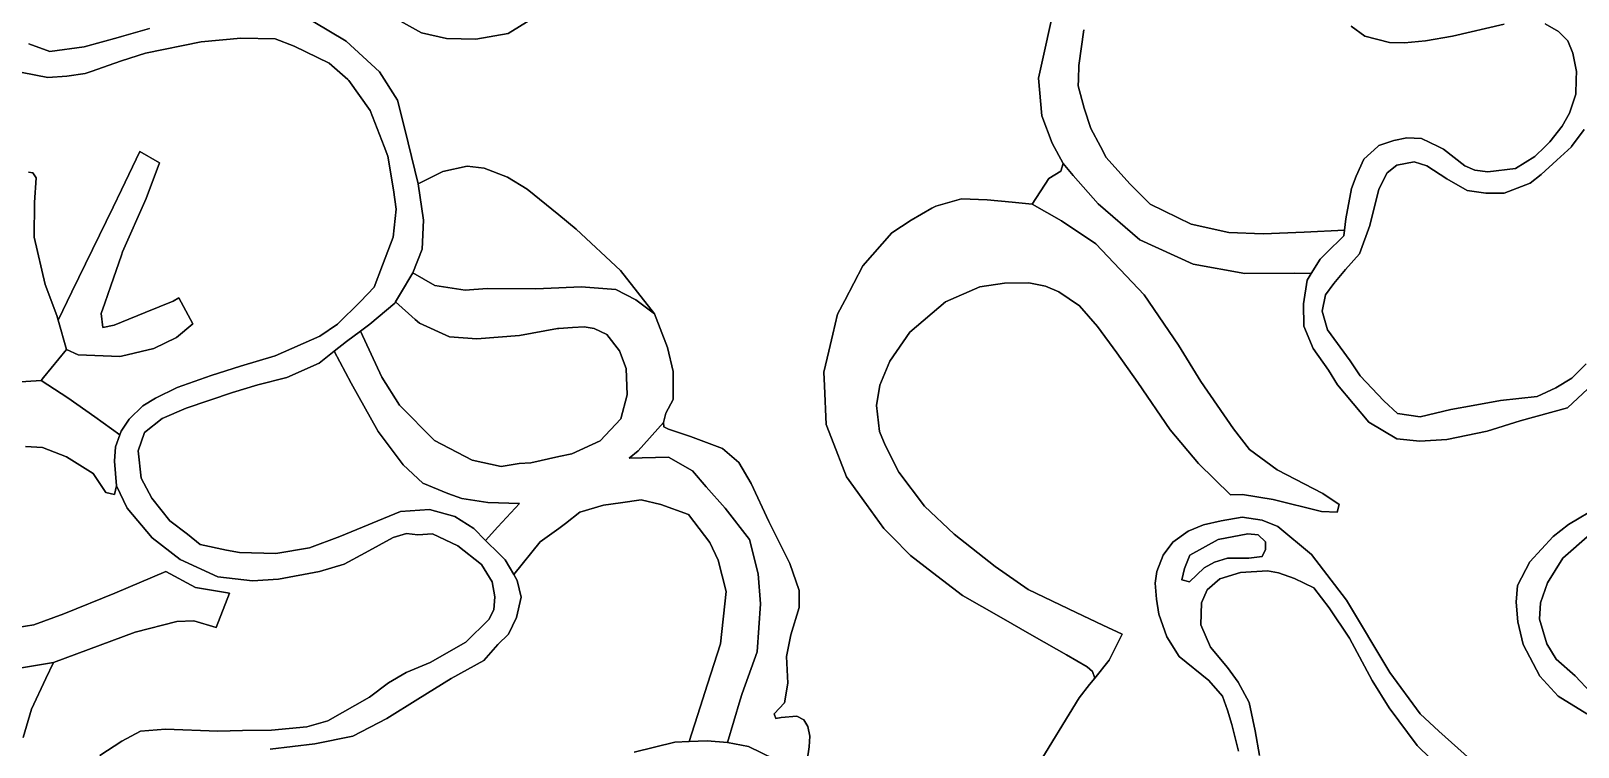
# Model space of a CAD drawing. Header units: inches. Extents: x 288635 to 1232953, y 676945 to 1655780.
# Drawn here: x 509726 to 531902, y 1145909 to 1156167 of the extents above; entities that cross this region are included whole.
import ezdxf

# ---------------------------------------------------------------- set-up
doc = ezdxf.new("R2010")
doc.units = ezdxf.units.IN
doc.header["$MEASUREMENT"] = 0

msp = doc.modelspace()

# ---------------------------------------------------------------- linework, layer by layer
at = {"color": 1}
for points in [[(513771.5727, 1156301.547), (514244.65, 1156020.511), (514721.5346, 1155580.1855), (514980.6152, 1155173.7847), (515084.7436, 1154760.4263), (515275.2557, 1153974.9023), (515351.4559, 1153456.7413), (515336.2159, 1153040.1805), (515199.0556, 1152699.8198), (515023.8859, 1152407.8703), (514950.8234, 1152286.0995), (514939.9751, 1152268.0189), (514584.3744, 1151968.2983), (514448.5148, 1151867.4329), (514448.5125, 1151867.4312), (514249.0937, 1151719.3778), (514073.5181, 1151580.2855), (513857.9329, 1151409.4972), (513395.652, 1151201.2168), (512979.0912, 1151099.6166), (512613.3304, 1150987.8564), (511952.9291, 1150764.3359), (511607.4884, 1150617.0156), (511353.4879, 1150413.8152), (511262.0477, 1150149.6547), (511307.7678, 1149758.4939), (511460.1681, 1149474.0133), (511719.2486, 1149148.8927), (511968.1691, 1148955.8523), (512151.0495, 1148808.532), (512530.0387, 1148729.3998), (512714.9306, 1148696.7718), (513238.1717, 1148681.5317), (513720.7726, 1148762.8119), (514152.5735, 1148925.3722), (515021.2552, 1149280.9729), (515437.8161, 1149311.453), (515803.5768, 1149209.8528), (516072.8173, 1149037.1325), (516242.4501, 1148869.4057), (516437.9891, 1148676.0637), (516524.9382, 1148590.0916), (516648.786, 1148378.8219), (516697.6586, 1148295.451), (516753.5387, 1148056.6905), (516687.4986, 1147762.0499), (516570.6583, 1147523.2894), (516418.258, 1147375.9691), (516220.1376, 1147147.3687), (515747.6967, 1146888.2882), (515270.1757, 1146593.6476), (514828.2149, 1146319.327), (514340.5339, 1146065.3265), (513796.9728, 1145953.5663), (513156.8915, 1145877.3661)], [(520851.71, 1145717.837), (520882.1901, 1145910.8774), (520892.3501, 1146063.2777), (520861.87, 1146200.438), (520805.9899, 1146296.9582), (520704.3897, 1146352.8383), (520480.8693, 1146332.5182), (520404.6691, 1146317.2782), (520379.2691, 1146383.3183), (520526.5894, 1146540.7986), (520577.3895, 1146825.2792), (520557.0694, 1147206.28), (520618.0295, 1147516.1606), (520739.9498, 1147907.3214), (520739.9498, 1148151.1619), (520602.7895, 1148537.2426), (520303.0689, 1149141.7638), (520049.0684, 1149685.3249), (519871.268, 1149985.0455), (519637.5876, 1150183.1659), (519180.3867, 1150355.8863), (518865.426, 1150462.5665), (518799.3859, 1150498.1266), (518794.3059, 1150559.0867), (518824.7859, 1150691.1669), (518931.4662, 1150889.2873), (518931.4662, 1151290.6081), (518848.0693, 1151631.3922), (518663.919, 1152113.9931), (518177.0847, 1152734.1777), (517542.0834, 1153326.8455), (517292.0238, 1153530.5114), (516839.8959, 1153898.7557), (516557.8314, 1154072.972), (516224.4557, 1154199.9723), (515981.0386, 1154231.7224), (515631.7879, 1154152.3472), (515275.2557, 1153974.9023), (515084.7436, 1154760.4263), (514980.6152, 1155173.7847), (514721.5346, 1155580.1855), (514244.65, 1156020.511), (513771.5727, 1156301.547)], [(516992.2992, 1156392.9872), (516565.5783, 1156128.8266), (516103.2974, 1156047.5465), (515681.6566, 1156057.7065), (515326.0558, 1156138.9867), (514853.6149, 1156403.1472)], [(514853.6149, 1156403.1472), (515326.0558, 1156138.9867), (515681.6566, 1156057.7065), (516103.2974, 1156047.5465), (516565.5783, 1156128.8266), (516992.2992, 1156392.9872)], [(524379.1431, 1156442.6996), (524264.073, 1155921.1047), (524169.5916, 1155492.8349), (524215.3117, 1154949.2738), (524362.632, 1154558.113), (524520.1123, 1154268.5524), (524489.6323, 1154156.7922), (524316.9119, 1154055.192), (524078.1515, 1153684.3513), (523790.2623, 1153716.0455), (523433.2837, 1153748.3162), (523062.1494, 1153760.5514), (522696.3887, 1153658.9512), (522639.2987, 1153626.3283), (522340.788, 1153455.7508), (522066.4674, 1153272.8704), (521649.9066, 1152800.4295), (521521.1392, 1152553.7764), (521392.8161, 1152307.9745), (521289.2259, 1152109.5481), (521221.1436, 1151825.5456), (521161.6774, 1151577.4848), (521090.4705, 1151280.4481), (521099.8246, 1151082.6766), (521126.0306, 1150528.6066), (521201.4747, 1150334.0402), (521415.5911, 1149781.8451), (521702.8801, 1149382.3766), (521948.9922, 1149040.1636), (522061.7977, 1148927.3581), (522335.073, 1148654.0829), (522649.9912, 1148410.3448), (523076.7545, 1148080.0417), (523630.6982, 1147763.7272), (524075.0047, 1147510.0181), (524427.6421, 1147308.6541), (524568.5467, 1147228.1944), (524864.918, 1147058.9597), (524941.1182, 1146992.9195), (524976.6783, 1146896.3994), (524900.4781, 1146804.9592), (524753.1578, 1146611.9188), (524123.2365, 1145590.8367)], [(524818.4884, 1156183.9913), (524747.3682, 1155670.9103), (524740.3484, 1155470.8463), (524737.2082, 1155381.3497), (524823.5684, 1155061.3091), (524920.0886, 1154771.7485), (525056.752, 1154511.1346), (525138.529, 1154355.1877), (525478.8897, 1153979.2669), (525768.4503, 1153684.6263), (526357.7315, 1153400.1458), (526896.2125, 1153278.2255), (526896.2125, 1153278.2255), (527388.9735, 1153262.9855), (527978.2547, 1153283.3055), (528553.0811, 1153311.2536), (528542.5525, 1153230.5346), (528289.2232, 1152982.497), (528203.8852, 1152897.159), (528077.9545, 1152692.0719), (527836.0144, 1152699.1044), (527124.813, 1152694.0243), (526383.1315, 1152826.1046), (525621.13, 1153176.6253), (525021.6888, 1153689.7063), (524666.0881, 1154096.1072), (524520.1123, 1154268.5524), (524362.632, 1154558.113), (524215.3117, 1154949.2738), (524169.5916, 1155492.8349), (524264.073, 1155921.1047), (524379.1431, 1156442.6996)], [(531429.487, 1156271.34), (531620.4037, 1156159.5838), (531757.5639, 1156027.5036), (531828.6841, 1155849.7032), (531879.4842, 1155585.5427), (531875.8999, 1155470.8463), (531869.3242, 1155260.422), (531777.884, 1154991.1815), (531676.2838, 1154803.2211), (531498.4834, 1154579.7007), (531428.2848, 1154511.1346), (531280.043, 1154366.3402), (531005.7224, 1154198.6999), (530609.4817, 1154147.8998), (530421.5213, 1154173.2998), (530279.281, 1154234.26), (529974.4804, 1154473.0204), (529895.7111, 1154511.1346), (529659.5198, 1154625.4207), (529446.1593, 1154635.5808), (529263.279, 1154600.0207), (529044.8385, 1154523.8205), (529030.8172, 1154511.1346), (528831.4781, 1154330.7802), (528719.7179, 1154086.9397), (528653.6777, 1153909.1393), (528574.3026, 1153473.9518), (528553.0811, 1153311.2536), (527978.2547, 1153283.3055), (527388.9735, 1153262.9855), (526896.2125, 1153278.2255), (526357.7315, 1153400.1458), (525768.4503, 1153684.6263), (525478.8897, 1153979.2669), (525138.529, 1154355.1877), (525056.752, 1154511.1346), (524920.0886, 1154771.7485), (524823.5684, 1155061.3091), (524737.2082, 1155381.3497), (524740.3484, 1155470.8463), (524747.3682, 1155670.9103), (524818.4884, 1156183.9913)], [(532043.7379, 1151039.3569), (531749.0973, 1150770.1164), (531073.4559, 1150582.156), (530601.015, 1150434.8357), (530021.8938, 1150312.9155), (529632.638, 1150288.3621), (529304.554, 1150325.4038), (528902.3866, 1150563.5293), (528452.594, 1151097.9887), (528325.5938, 1151309.6558), (528103.3433, 1151616.5731), (527971.0514, 1151939.3654), (527965.7597, 1152256.866), (528018.6765, 1152595.5334), (528077.9545, 1152692.0719), (528203.8852, 1152897.159), (528289.2232, 1152982.497), (528542.5525, 1153230.5346), (528553.0811, 1153311.2536), (528574.3026, 1153473.9518), (528653.6777, 1153909.1393), (528719.7179, 1154086.9397), (528831.4781, 1154330.7802), (529030.8172, 1154511.1346), (529044.8385, 1154523.8205), (529263.279, 1154600.0207), (529446.1593, 1154635.5808), (529659.5198, 1154625.4207), (529895.7111, 1154511.1346), (529974.4804, 1154473.0204), (530279.281, 1154234.26), (530421.5213, 1154173.2998), (530609.4817, 1154147.8998), (531005.7224, 1154198.6999), (531280.043, 1154366.3402), (531428.2848, 1154511.1346), (531498.4834, 1154579.7007), (531676.2838, 1154803.2211), (531777.884, 1154991.1815), (531869.3242, 1155260.422), (531875.8999, 1155470.8463), (531879.4842, 1155585.5427), (531828.6841, 1155849.7032), (531757.5639, 1156027.5036), (531620.4037, 1156159.5838), (531429.487, 1156271.34)], [(530843.1621, 1156266.264), (530101.4806, 1156093.5437), (529715.3999, 1156027.5036), (529415.6793, 1155997.0235), (529197.2388, 1156002.1035), (528846.7181, 1156093.5437), (528648.5977, 1156235.784)], [(528648.5977, 1156235.784), (528846.7181, 1156093.5437), (529197.2388, 1156002.1035), (529415.6793, 1155997.0235), (529715.3999, 1156027.5036), (530101.4806, 1156093.5437), (530843.1621, 1156266.264)], [(510713.4066, 1145785.926), (511028.3673, 1145994.2064), (511297.6078, 1146136.4467), (511653.2085, 1146166.9267), (512405.05, 1146136.4467), (512760.6507, 1146146.6067), (513172.1315, 1146151.6867), (513680.1326, 1146197.4068), (513979.8532, 1146283.7669), (514579.2944, 1146624.1276), (514853.6149, 1146827.328), (515102.5354, 1146974.6483), (515447.9761, 1147121.9686), (515961.0571, 1147411.5292), (516291.2578, 1147736.6499), (516362.3779, 1147873.8101), (516377.6179, 1148061.7705), (516336.9779, 1148275.1309), (516184.5776, 1148524.0514), (515844.2169, 1148793.292), (515483.5362, 1148960.9323), (515270.1757, 1148950.7723), (515107.6154, 1148966.0123), (514919.655, 1148910.1322), (514518.3342, 1148691.6918), (514213.5336, 1148529.1314), (513863.0129, 1148422.4512), (513273.7317, 1148315.771), (512902.891, 1148290.371), (512405.05, 1148346.2511), (511866.5689, 1148595.1716), (511465.2481, 1148905.0522), (511104.5674, 1149331.773), (510952.1671, 1149651.8137), (510923.2362, 1150001.8297), (510936.9271, 1150210.6148), (510998.8907, 1150381.0147), (511018.2072, 1150434.1352), (511135.0475, 1150606.8556), (511328.0879, 1150794.816), (511510.9682, 1150906.5762), (511820.8488, 1151058.9765), (512308.5298, 1151231.6968), (512730.1707, 1151363.7771), (513228.0117, 1151511.0974), (513868.0929, 1151795.578), (514122.0934, 1151968.2983), (514452.2941, 1152293.419), (514645.3345, 1152496.6194), (514767.2547, 1152811.58), (514919.655, 1153212.9008), (514960.2951, 1153614.2216), (514921.2847, 1153891.6288), (514843.4549, 1154371.1431), (514789.1946, 1154511.1346), (514589.4544, 1155026.4644), (514284.6538, 1155458.2653), (514270.2755, 1155470.8463), (514000.1732, 1155707.1858), (513497.2522, 1155951.0263), (513228.0117, 1156052.6265), (512735.2507, 1156062.7865), (512166.2895, 1156011.9864), (511368.7279, 1155849.4261), (511023.4429, 1155738.2999), (510926.767, 1155707.1858), (510591.4864, 1155585.2656), (510505.1262, 1155559.8655), (510240.9657, 1155519.2254), (509966.6451, 1155498.9054), (509600.8844, 1155570.0255)], [(509600.8844, 1155570.0255), (509966.6451, 1155498.9054), (510240.9657, 1155519.2254), (510505.1262, 1155559.8655), (510591.4864, 1155585.2656), (510926.767, 1155707.1858), (511023.4429, 1155738.2999), (511368.7279, 1155849.4261), (512166.2895, 1156011.9864), (512735.2507, 1156062.7865), (513228.0117, 1156052.6265), (513497.2522, 1155951.0263), (514000.1732, 1155707.1858), (514270.2755, 1155470.8463), (514284.6538, 1155458.2653), (514589.4544, 1155026.4644), (514789.1946, 1154511.1346), (514843.4549, 1154371.1431), (514921.2847, 1153891.6288), (514960.2951, 1153614.2216), (514919.655, 1153212.9008), (514767.2547, 1152811.58), (514645.3345, 1152496.6194), (514452.2941, 1152293.419), (514122.0934, 1151968.2983), (513868.0929, 1151795.578), (513228.0117, 1151511.0974), (512730.1707, 1151363.7771), (512308.5298, 1151231.6968), (511820.8488, 1151058.9765), (511510.9682, 1150906.5762), (511328.0879, 1150794.816), (511135.0475, 1150606.8556), (511018.2072, 1150434.1352), (510998.8907, 1150381.0147), (510643.1104, 1150638.5442), (510255.7596, 1150911.5947), (509872.5403, 1151160.4627), (509906.2338, 1151201.1757), (510238.301, 1151602.4236), (510404.5458, 1151528.7078), (510998.907, 1151503.3077), (511023.4429, 1151509.1861), (511486.588, 1151620.1479), (511811.7086, 1151777.6283), (512045.3891, 1151970.6686), (511847.2687, 1152341.5094), (511765.9885, 1152295.7893), (511364.6677, 1152133.229), (511023.4429, 1151993.637), (510917.6268, 1151950.3486), (510755.0665, 1151919.8685), (510734.7465, 1152117.9889), (510785.5466, 1152265.3092), (510871.9068, 1152514.2297), (511023.4429, 1152955.0621), (511039.5471, 1153001.9107), (511379.9078, 1153768.9922), (511567.8681, 1154276.9933), (511288.4676, 1154439.5536), (511023.4429, 1153893.3213), (510902.6971, 1153644.4567), (510314.4908, 1152432.127), (510115.7661, 1152022.5432), (510096.0607, 1152090.1045), (509928.4204, 1152537.1454), (509770.9401, 1153212.7868), (509776.0201, 1153710.6278), (509801.4201, 1154061.1485), (509755.7, 1154132.2686), (509689.6599, 1154142.4286)], [(509697.4046, 1155981.5063), (509997.1252, 1155874.8261), (510489.8862, 1155940.8663), (510977.5671, 1156072.9465), (511023.4429, 1156085.9794), (511424.608, 1156199.9468)], [(511424.608, 1156199.9468), (511023.4429, 1156085.9794), (510977.5671, 1156072.9465), (510489.8862, 1155940.8663), (509997.1252, 1155874.8261), (509697.4046, 1155981.5063)], [(531991.2444, 1154757.501), (531810.2405, 1154511.1346), (531808.364, 1154508.5805), (531600.0836, 1154315.5401), (531371.4832, 1154112.3397), (531214.0029, 1153985.3395), (530843.1621, 1153843.0992), (530579.0016, 1153843.0992), (530314.8411, 1153883.7393), (530020.2005, 1154046.2996), (529735.7199, 1154234.26), (529552.8395, 1154290.1401), (529303.919, 1154244.42), (529166.7588, 1154132.6598), (529044.8385, 1153898.9793), (528918.2616, 1153378.7016), (528770.0946, 1152976.5341), (528569.0109, 1152748.992), (528399.6772, 1152547.9083), (528283.2603, 1152389.1579), (528235.6352, 1152151.0325), (528309.7187, 1151886.4486), (528637.8027, 1151441.9477), (528780.678, 1151224.9889), (529119.3453, 1150870.4466), (529315.1374, 1150685.2379), (529637.9297, 1150637.6128), (530077.7739, 1150744.7163), (530397.8146, 1150800.5964), (530788.9753, 1150871.7166), (531317.2964, 1150932.6767), (531581.4569, 1151054.5969), (531815.1374, 1151191.7572), (532018.3378, 1151400.0376)], [(532018.3378, 1151400.0376), (531815.1374, 1151191.7572), (531581.4569, 1151054.5969), (531317.2964, 1150932.6767), (530788.9753, 1150871.7166), (530397.8146, 1150800.5964), (530077.7739, 1150744.7163), (529637.9297, 1150637.6128), (529315.1374, 1150685.2379), (529119.3453, 1150870.4466), (528780.678, 1151224.9889), (528637.8027, 1151441.9477), (528309.7187, 1151886.4486), (528235.6352, 1152151.0325), (528283.2603, 1152389.1579), (528399.6772, 1152547.9083), (528569.0109, 1152748.992), (528770.0946, 1152976.5341), (528918.2616, 1153378.7016), (529044.8385, 1153898.9793), (529166.7588, 1154132.6598), (529303.919, 1154244.42), (529552.8395, 1154290.1401), (529735.7199, 1154234.26), (530020.2005, 1154046.2996), (530314.8411, 1153883.7393), (530579.0016, 1153843.0992), (530843.1621, 1153843.0992), (531214.0029, 1153985.3395), (531371.4832, 1154112.3397), (531600.0836, 1154315.5401), (531808.364, 1154508.5805), (531810.2405, 1154511.1346), (531991.2444, 1154757.501)], [(524123.2365, 1145590.8367), (524753.1578, 1146611.9188), (524900.4781, 1146804.9592), (524976.6783, 1146896.3994), (525179.4168, 1147152.9275), (525367.3772, 1147523.7682), (525088.8902, 1147656.1809), (524707.9461, 1147837.309), (524021.1745, 1148163.8495), (523548.7336, 1148494.0502), (522959.4524, 1148956.3311), (522532.7315, 1149357.6519), (522166.9708, 1149845.3329), (521968.8504, 1150231.4136), (521887.5703, 1150429.534), (521846.9302, 1150800.3748), (521892.6503, 1151095.0154), (522034.8906, 1151435.376), (522324.4511, 1151851.9369), (522837.5322, 1152288.8177), (523325.2131, 1152502.1782), (523680.8138, 1152552.9783), (524031.3345, 1152558.0583), (524270.095, 1152512.3382), (524458.0554, 1152431.058), (524757.776, 1152227.8576), (525011.7765, 1151933.217), (525291.1771, 1151557.2963), (525590.8977, 1151130.5754), (526053.1786, 1150454.9341), (526459.5794, 1149972.3331), (526921.8603, 1149520.2122), (527094.5807, 1149525.2922), (527531.4615, 1149454.1721), (528222.3429, 1149281.4517), (528450.9434, 1149271.2917), (528476.3434, 1149383.0519), (528242.663, 1149540.5322), (527587.3417, 1149880.8929), (527191.1009, 1150170.4535), (526962.5004, 1150465.0941), (526495.1395, 1151145.8155), (526175.0988, 1151663.9765), (525682.3378, 1152385.3379), (524991.4565, 1153116.8594), (524498.6955, 1153447.0601), (524078.1515, 1153684.3513), (524316.9119, 1154055.192), (524489.6323, 1154156.7922), (524520.1123, 1154268.5524), (524666.0881, 1154096.1072), (525021.6888, 1153689.7063), (525621.13, 1153176.6253), (526383.1315, 1152826.1046), (526383.1315, 1152826.1046), (527124.813, 1152694.0243), (527836.0144, 1152699.1044), (528077.9545, 1152692.0719), (528018.6765, 1152595.5334), (527965.7597, 1152256.866), (527971.0514, 1151939.3654), (528103.3433, 1151616.5731), (528325.5938, 1151309.6558), (528452.594, 1151097.9887), (528902.3866, 1150563.5293), (529304.554, 1150325.4038), (529632.638, 1150288.3621), (530021.8938, 1150312.9155), (530601.015, 1150434.8357), (531073.4559, 1150582.156), (531749.0973, 1150770.1164), (532043.7379, 1151039.3569)], [(509689.6599, 1154142.4286), (509755.7, 1154132.2686), (509801.4201, 1154061.1485), (509776.0201, 1153710.6278), (509770.9401, 1153212.7868), (509928.4204, 1152537.1454), (510096.0607, 1152090.1045), (510115.7661, 1152022.5432), (510238.301, 1151602.4236), (509906.2338, 1151201.1757), (509872.5403, 1151160.4627), (509435.6594, 1151129.9826)], [(509435.6594, 1151129.9826), (509872.5403, 1151160.4627), (510255.7596, 1150911.5947), (510643.1104, 1150638.5442), (510998.8907, 1150381.0147), (510998.8907, 1150381.0147), (510936.9271, 1150210.6148), (510923.2362, 1150001.8297), (510952.1671, 1149651.8137), (510922.5109, 1149527.292), (510801.8607, 1149552.692), (510617.7103, 1149825.7426), (510236.7096, 1150067.043), (509893.8089, 1150200.3933), (509646.1584, 1150213.0933)], [(520568.6263, 1145643.6857), (520009.8252, 1145918.0062), (519709.0826, 1145972.9807), (519894.2418, 1146582.4836), (519921.8938, 1146673.5078), (520133.5609, 1147274.6423), (520184.361, 1147960.4437), (520150.4942, 1148392.2445), (520023.494, 1148883.3122), (519676.36, 1149332.0464), (519405.4261, 1149636.847), (519210.6924, 1149865.4475), (518863.5583, 1150060.1812), (518299.3083, 1150047.9064), (518430.2758, 1150151.6919), (518794.3059, 1150559.0867), (518799.3859, 1150498.1266), (518865.426, 1150462.5665), (519180.3867, 1150355.8863), (519637.5876, 1150183.1659), (519637.5876, 1150183.1659), (519871.268, 1149985.0455), (520049.0684, 1149685.3249), (520303.0689, 1149141.7638), (520602.7895, 1148537.2426), (520739.9498, 1148151.1619), (520739.9498, 1147907.3214), (520618.0295, 1147516.1606), (520557.0694, 1147206.28), (520577.3895, 1146825.2792), (520526.5894, 1146540.7986), (520379.2691, 1146383.3183), (520404.6691, 1146317.2782), (520480.8693, 1146332.5182), (520704.3897, 1146352.8383), (520805.9899, 1146296.9582), (520861.87, 1146200.438), (520892.3501, 1146063.2777), (520882.1901, 1145910.8774), (520851.71, 1145717.837)], [(509646.1584, 1150213.0933), (509893.8089, 1150200.3933), (510236.7096, 1150067.043), (510617.7103, 1149825.7426), (510801.8607, 1149552.692), (510801.8607, 1149552.692), (510922.5109, 1149527.292), (510952.1671, 1149651.8137), (511104.5674, 1149331.773), (511465.2481, 1148905.0522), (511866.5689, 1148595.1716), (512405.05, 1148346.2511), (512902.891, 1148290.371), (513273.7317, 1148315.771), (513863.0129, 1148422.4512), (514213.5336, 1148529.1314), (514518.3342, 1148691.6918), (514919.655, 1148910.1322), (515107.6154, 1148966.0123), (515270.1757, 1148950.7723), (515483.5362, 1148960.9323), (515844.2169, 1148793.292), (516184.5776, 1148524.0514), (516336.9779, 1148275.1309), (516377.6179, 1148061.7705), (516362.3779, 1147873.8101), (516291.2578, 1147736.6499), (515961.0571, 1147411.5292), (515447.9761, 1147121.9686), (515102.5354, 1146974.6483), (514853.6149, 1146827.328), (514579.2944, 1146624.1276), (513979.8532, 1146283.7669), (513680.1326, 1146197.4068), (513172.1315, 1146151.6867), (512760.6507, 1146146.6067), (512405.05, 1146136.4467), (511653.2085, 1146166.9267), (511297.6078, 1146136.4467), (511028.3673, 1145994.2064), (510713.4066, 1145785.926)], [(513156.8915, 1145877.3661), (513796.9728, 1145953.5663), (514340.5339, 1146065.3265), (514828.2149, 1146319.327), (515270.1757, 1146593.6476), (515747.6967, 1146888.2882), (516220.1376, 1147147.3687), (516418.258, 1147375.9691), (516570.6583, 1147523.2894), (516687.4986, 1147762.0499), (516753.5387, 1148056.6905), (516697.6586, 1148295.451), (516648.786, 1148378.8219), (517026.288, 1148849.4455), (517292.0238, 1149041.0224), (517390.3554, 1149111.9126), (517593.5558, 1149272.7796), (517932.2231, 1149374.3798), (518177.757, 1149408.2466), (518474.0909, 1149450.58), (518753.4914, 1149382.8465), (519151.4256, 1149238.9129), (519456.2262, 1148840.9788), (519574.7598, 1148586.9783), (519693.2933, 1148138.244), (519608.6265, 1147384.7092), (519423.2969, 1146807.3892), (519317.8996, 1146479.0664), (519160.249, 1145987.9692), (518953.1831, 1145978.9663), (518374.0619, 1145836.7261)], [(527035.4828, 1145848.8565), (526938.9626, 1146229.8573), (526876.2024, 1146439.0582), (526806.2474, 1146634.9881), (526608.127, 1146863.5886), (526186.4861, 1147203.9492), (526008.6858, 1147488.4298), (525891.8455, 1147813.5505), (525861.3655, 1148026.9109), (525841.0454, 1148255.5113), (525866.4455, 1148423.1517), (525952.8057, 1148656.8321), (526095.046, 1148844.7925), (526313.4864, 1149002.2728), (526531.9268, 1149093.713), (526785.9273, 1149149.5931), (527085.6479, 1149200.3932), (527375.2085, 1149159.7531), (527598.729, 1149068.313), (528081.3299, 1148666.9922), (528584.2509, 1148011.6709), (529204.0122, 1146975.3488), (529640.893, 1146386.0676), (529905.0536, 1146137.1471), (530362.2545, 1145730.7463)], [(530362.2545, 1145730.7463), (529905.0536, 1146137.1471), (529640.893, 1146386.0676), (529204.0122, 1146975.3488), (528584.2509, 1148011.6709), (528081.3299, 1148666.9922), (527598.729, 1149068.313), (527375.2085, 1149159.7531), (527085.6479, 1149200.3932), (526785.9273, 1149149.5931), (526531.9268, 1149093.713), (526313.4864, 1149002.2728), (526095.046, 1148844.7925), (525952.8057, 1148656.8321), (525866.4455, 1148423.1517), (525841.0454, 1148255.5113), (525861.3655, 1148026.9109), (525891.8455, 1147813.5505), (526008.6858, 1147488.4298), (526186.4861, 1147203.9492), (526608.127, 1146863.5886), (526806.2474, 1146634.9881), (526876.2024, 1146439.0582), (526938.9626, 1146229.8573), (527035.4828, 1145848.8565)], [(532028.4978, 1146386.0676), (531617.017, 1146634.9881), (531352.8565, 1146924.5487), (531114.096, 1147376.6696), (531037.8958, 1147701.7902), (531012.4958, 1147986.2708), (531032.8158, 1148225.0313), (531210.6162, 1148560.3119), (531545.8969, 1148926.0727), (531764.3373, 1149098.793), (532201.2182, 1149352.7935)], [(532201.2182, 1149352.7935), (531764.3373, 1149098.793), (531545.8969, 1148926.0727), (531210.6162, 1148560.3119), (531032.8158, 1148225.0313), (531012.4958, 1147986.2708), (531037.8958, 1147701.7902), (531114.096, 1147376.6696), (531352.8565, 1146924.5487), (531617.017, 1146634.9881), (532028.4978, 1146386.0676)], [(532069.1379, 1148951.4727), (531683.0571, 1148616.1921), (531464.6167, 1148260.5913), (531363.0165, 1147976.1108), (531347.7765, 1147742.4303), (531454.4567, 1147386.8296), (531586.5369, 1147168.3892), (531860.8575, 1146929.6287), (532084.3779, 1146690.8682)], [(532084.3779, 1146690.8682), (531860.8575, 1146929.6287), (531586.5369, 1147168.3892), (531454.4567, 1147386.8296), (531347.7765, 1147742.4303), (531363.0165, 1147976.1108), (531464.6167, 1148260.5913), (531683.0571, 1148616.1921), (532069.1379, 1148951.4727)], [(509411.2079, 1147603.2381), (509766.5889, 1147660.3274), (510198.6095, 1147819.1385), (510928.861, 1148111.2391), (511659.1124, 1148422.3897), (512084.5633, 1148193.7893), (512573.5142, 1148111.2391), (512383.0139, 1147622.2881), (512059.1632, 1147717.5383), (511817.8627, 1147704.8383), (511220.9615, 1147552.438), (510047.9417, 1147121.2196), (509589.5752, 1147041.1874)], [(509616.1409, 1146045.9508), (509734.6744, 1146452.3516), (509937.8748, 1146892.6191), (510047.9417, 1147121.2196), (511220.9615, 1147552.438), (511817.8627, 1147704.8383), (512059.1632, 1147717.5383), (512383.0139, 1147622.2881), (512573.5142, 1148111.2391), (512084.5633, 1148193.7893), (511659.1124, 1148422.3897), (510928.861, 1148111.2391), (510198.6095, 1147819.1385), (509766.5889, 1147660.3274), (509411.2079, 1147603.2381)], [(529971.0937, 1145563.106), (529595.173, 1145928.8667), (529193.8522, 1146472.4278), (528950.0117, 1146863.5886), (528624.891, 1147468.1098), (528335.3304, 1147904.9906), (528116.89, 1148189.4712), (527837.4894, 1148321.5515), (527608.889, 1148402.8316), (527451.4087, 1148433.3117), (527065.3279, 1148407.9116), (526765.6073, 1148316.4715), (526587.8069, 1148158.9911), (526506.5268, 1147976.1108), (526496.3668, 1147661.1502), (526633.527, 1147341.1095), (526877.3675, 1147046.4689), (527029.7678, 1146838.1885), (527187.8831, 1146544.8179), (527274.2433, 1146138.4171), (527335.2034, 1145787.8964)], [(527335.2034, 1145787.8964), (527274.2433, 1146138.4171), (527187.8831, 1146544.8179), (527029.7678, 1146838.1885), (526877.3675, 1147046.4689), (526633.527, 1147341.1095), (526496.3668, 1147661.1502), (526506.5268, 1147976.1108), (526587.8069, 1148158.9911), (526765.6073, 1148316.4715), (527065.3279, 1148407.9116), (527451.4087, 1148433.3117), (527608.889, 1148402.8316), (527837.4894, 1148321.5515), (528116.89, 1148189.4712), (528335.3304, 1147904.9906), (528624.891, 1147468.1098), (528950.0117, 1146863.5886), (529193.8522, 1146472.4278), (529595.173, 1145928.8667), (529971.0937, 1145563.106)], [(509589.5752, 1147041.1874), (510047.9417, 1147121.2196), (509937.8748, 1146892.6191), (509734.6744, 1146452.3516), (509616.1409, 1146045.9508)], [(518374.0619, 1145836.7261), (518953.1831, 1145978.9663), (519160.249, 1145987.9692), (519417.4812, 1145999.1532), (519709.0826, 1145972.9807), (520009.8252, 1145918.0062), (520568.6263, 1145643.6857)]]:
    msp.add_lwpolyline(points, dxfattribs=at)
for points in [[(510734.7465, 1152117.9889), (510755.0665, 1151919.8685), (510917.6268, 1151950.3486), (511023.4429, 1151993.637), (511364.6677, 1152133.229), (511765.9885, 1152295.7893), (511847.2687, 1152341.5094), (512045.3891, 1151970.6686), (511811.7086, 1151777.6283), (511486.588, 1151620.1479), (511023.4429, 1151509.1861), (510998.907, 1151503.3077), (510404.5458, 1151528.7078), (510238.301, 1151602.4236), (510115.7661, 1152022.5432), (510314.4908, 1152432.127), (510902.6971, 1153644.4567), (511023.4429, 1153893.3213), (511288.4676, 1154439.5536), (511567.8681, 1154276.9933), (511379.9078, 1153768.9922), (511039.5471, 1153001.9107), (511023.4429, 1152955.0621), (510871.9068, 1152514.2297), (510785.5466, 1152265.3092), (510734.7465, 1152117.9889)], [(518177.0847, 1152734.1777), (518663.919, 1152113.9931), (518394.7157, 1152315.7763), (518110.2352, 1152463.0966), (517611.971, 1152503.613), (517292.0238, 1152488.6666), (516962.1529, 1152473.2566), (516266.1915, 1152478.3366), (515951.2308, 1152452.9365), (515514.35, 1152518.9767), (515199.0556, 1152699.8198), (515336.2159, 1153040.1805), (515351.4559, 1153456.7413), (515275.2557, 1153974.9023), (515631.7879, 1154152.3472), (515981.0386, 1154231.7224), (516224.4557, 1154199.9723), (516557.8314, 1154072.972), (516839.8959, 1153898.7557), (517292.0238, 1153530.5114), (517542.0834, 1153326.8455), (518177.0847, 1152734.1777)], [(524991.4565, 1153116.8594), (525682.3378, 1152385.3379), (526175.0988, 1151663.9765), (526495.1395, 1151145.8155), (526962.5004, 1150465.0941), (527191.1009, 1150170.4535), (527587.3417, 1149880.8929), (528242.663, 1149540.5322), (528476.3434, 1149383.0519), (528450.9434, 1149271.2917), (528222.3429, 1149281.4517), (527531.4615, 1149454.1721), (527094.5807, 1149525.2922), (526921.8603, 1149520.2122), (526459.5794, 1149972.3331), (526053.1786, 1150454.9341), (525590.8977, 1151130.5754), (525291.1771, 1151557.2963), (525011.7765, 1151933.217), (524757.776, 1152227.8576), (524458.0554, 1152431.058), (524270.095, 1152512.3382), (524031.3345, 1152558.0583), (523680.8138, 1152552.9783), (523325.2131, 1152502.1782), (522837.5322, 1152288.8177), (522324.4511, 1151851.9369), (522034.8906, 1151435.376), (521892.6503, 1151095.0154), (521846.9302, 1150800.3748), (521887.5703, 1150429.534), (521968.8504, 1150231.4136), (522166.9708, 1149845.3329), (522532.7315, 1149357.6519), (522959.4524, 1148956.3311), (523548.7336, 1148494.0502), (524021.1745, 1148163.8495), (524707.9461, 1147837.309), (525088.8902, 1147656.1809), (525367.3772, 1147523.7682), (525179.4168, 1147152.9275), (524976.6783, 1146896.3994), (524941.1182, 1146992.9195), (524864.918, 1147058.9597), (524568.5467, 1147228.1944), (524427.6421, 1147308.6541), (524075.0047, 1147510.0181), (523630.6982, 1147763.7272), (523076.7545, 1148080.0417), (522649.9912, 1148410.3448), (522335.073, 1148654.0829), (522061.7977, 1148927.3581), (521948.9922, 1149040.1636), (521702.8801, 1149382.3766), (521415.5911, 1149781.8451), (521201.4747, 1150334.0402), (521126.0306, 1150528.6066), (521099.8246, 1151082.6766), (521090.4705, 1151280.4481), (521161.6774, 1151577.4848), (521221.1436, 1151825.5456), (521289.2259, 1152109.5481), (521392.8161, 1152307.9745), (521521.1392, 1152553.7764), (521649.9066, 1152800.4295), (522066.4674, 1153272.8704), (522340.788, 1153455.7508), (522639.2987, 1153626.3283), (522696.3887, 1153658.9512), (523062.1494, 1153760.5514), (523433.2837, 1153748.3162), (523790.2623, 1153716.0455), (524078.1515, 1153684.3513), (524498.6955, 1153447.0601), (524991.4565, 1153116.8594)], [(515514.35, 1152518.9767), (515951.2308, 1152452.9365), (516266.1915, 1152478.3366), (516962.1529, 1152473.2566), (517292.0238, 1152488.6666), (517611.971, 1152503.613), (518110.2352, 1152463.0966), (518394.7157, 1152315.7763), (518663.919, 1152113.9931), (518848.0693, 1151631.3922), (518931.4662, 1151290.6081), (518931.4662, 1150889.2873), (518824.7859, 1150691.1669), (518794.3059, 1150559.0867), (518430.2758, 1150151.6919), (518299.3083, 1150047.9064), (518863.5583, 1150060.1812), (519210.6924, 1149865.4475), (519405.4261, 1149636.847), (519676.36, 1149332.0464), (520023.494, 1148883.3122), (520150.4942, 1148392.2445), (520184.361, 1147960.4437), (520133.5609, 1147274.6423), (519921.8938, 1146673.5078), (519894.2418, 1146582.4836), (519709.0826, 1145972.9807), (519417.4812, 1145999.1532), (519160.249, 1145987.9692), (519317.8996, 1146479.0664), (519423.2969, 1146807.3892), (519608.6265, 1147384.7092), (519693.2933, 1148138.244), (519574.7598, 1148586.9783), (519456.2262, 1148840.9788), (519151.4256, 1149238.9129), (518753.4914, 1149382.8465), (518474.0909, 1149450.58), (518177.757, 1149408.2466), (517932.2231, 1149374.3798), (517593.5558, 1149272.7796), (517390.3554, 1149111.9126), (517292.0238, 1149041.0224), (517026.288, 1148849.4455), (516648.786, 1148378.8219), (516524.9382, 1148590.0916), (516437.9891, 1148676.0637), (516242.4501, 1148869.4057), (516416.6868, 1149061.1125), (516728.4724, 1149399.8504), (516276.3515, 1149410.0105), (515900.4307, 1149470.9706), (515702.3103, 1149542.0907), (515341.6296, 1149689.411), (515062.2291, 1149953.5715), (514701.5483, 1150431.0925), (514315.4676, 1151121.9739), (514073.5181, 1151580.2855), (514249.0937, 1151719.3778), (514448.5125, 1151867.4312), (514448.5148, 1151867.4329), (514757.4285, 1151208.3341), (515011.429, 1150807.0133), (515509.27, 1150299.0122), (516052.831, 1150019.6117), (516464.3119, 1149928.1715), (516723.3924, 1149968.8116), (516891.0327, 1149978.9716), (517292.0238, 1150068.8489), (517480.3139, 1150111.0519), (517886.7147, 1150293.9322), (518181.3553, 1150608.8929), (518272.7955, 1150954.3335), (518257.5555, 1151330.2543), (518161.0353, 1151584.2548), (517983.2349, 1151817.9353), (517800.3545, 1151904.2954), (517658.1143, 1151929.6955), (517490.4739, 1151919.5355), (517292.0238, 1151905.6901), (517272.0335, 1151904.2954), (516728.4724, 1151802.6952), (516118.8712, 1151756.9752), (515727.7104, 1151787.4552), (515295.9095, 1151980.4956), (515235.792, 1152033.7349), (514950.8234, 1152286.0995), (515023.8859, 1152407.8703), (515199.0556, 1152699.8198), (515514.35, 1152518.9767)], [(515727.7104, 1151787.4552), (516118.8712, 1151756.9752), (516728.4724, 1151802.6952), (517272.0335, 1151904.2954), (517292.0238, 1151905.6901), (517490.4739, 1151919.5355), (517658.1143, 1151929.6955), (517800.3545, 1151904.2954), (517983.2349, 1151817.9353), (518161.0353, 1151584.2548), (518257.5555, 1151330.2543), (518272.7955, 1150954.3335), (518181.3553, 1150608.8929), (517886.7147, 1150293.9322), (517480.3139, 1150111.0519), (517292.0238, 1150068.8489), (516891.0327, 1149978.9716), (516723.3924, 1149968.8116), (516464.3119, 1149928.1715), (516052.831, 1150019.6117), (515509.27, 1150299.0122), (515011.429, 1150807.0133), (514757.4285, 1151208.3341), (514448.5148, 1151867.4329), (514584.3744, 1151968.2983), (514939.9751, 1152268.0189), (514950.8234, 1152286.0995), (515235.792, 1152033.7349), (515295.9095, 1151980.4956), (515727.7104, 1151787.4552)], [(516728.4724, 1149399.8504), (516416.6868, 1149061.1125), (516242.4501, 1148869.4057), (516072.8173, 1149037.1325), (515803.5768, 1149209.8528), (515437.8161, 1149311.453), (515021.2552, 1149280.9729), (514152.5735, 1148925.3722), (513720.7726, 1148762.8119), (513238.1717, 1148681.5317), (512714.9306, 1148696.7718), (512530.0387, 1148729.3998), (512151.0495, 1148808.532), (511968.1691, 1148955.8523), (511719.2486, 1149148.8927), (511460.1681, 1149474.0133), (511307.7678, 1149758.4939), (511262.0477, 1150149.6547), (511353.4879, 1150413.8152), (511607.4884, 1150617.0156), (511952.9291, 1150764.3359), (512613.3304, 1150987.8564), (512979.0912, 1151099.6166), (513395.652, 1151201.2168), (513857.9329, 1151409.4972), (514073.5181, 1151580.2855), (514315.4676, 1151121.9739), (514701.5483, 1150431.0925), (515062.2291, 1149953.5715), (515341.6296, 1149689.411), (515702.3103, 1149542.0907), (515900.4307, 1149470.9706), (516276.3515, 1149410.0105), (516728.4724, 1149399.8504)], [(527317.1099, 1148948.8153), (527169.7896, 1148964.0553), (526743.0688, 1148882.7751), (526336.6679, 1148659.2547), (526260.4678, 1148466.2143), (526224.9077, 1148303.654), (526331.5879, 1148273.1739), (526544.9484, 1148476.3743), (526692.2687, 1148557.6545), (526875.149, 1148613.5346), (527129.1495, 1148613.5346), (527185.0296, 1148613.5346), (527372.99, 1148638.9346), (527423.7901, 1148740.5348), (527423.7901, 1148847.2151), (527317.1099, 1148948.8153)], [(526544.9484, 1148476.3743), (526331.5879, 1148273.1739), (526224.9077, 1148303.654), (526260.4678, 1148466.2143), (526336.6679, 1148659.2547), (526743.0688, 1148882.7751), (527169.7896, 1148964.0553), (527317.1099, 1148948.8153), (527423.7901, 1148847.2151), (527423.7901, 1148740.5348), (527372.99, 1148638.9346), (527185.0296, 1148613.5346), (527129.1495, 1148613.5346), (526875.149, 1148613.5346), (526692.2687, 1148557.6545), (526544.9484, 1148476.3743)]]:
    msp.add_lwpolyline(points, close=True, dxfattribs=at)

doc.saveas('drawing.dxf')
